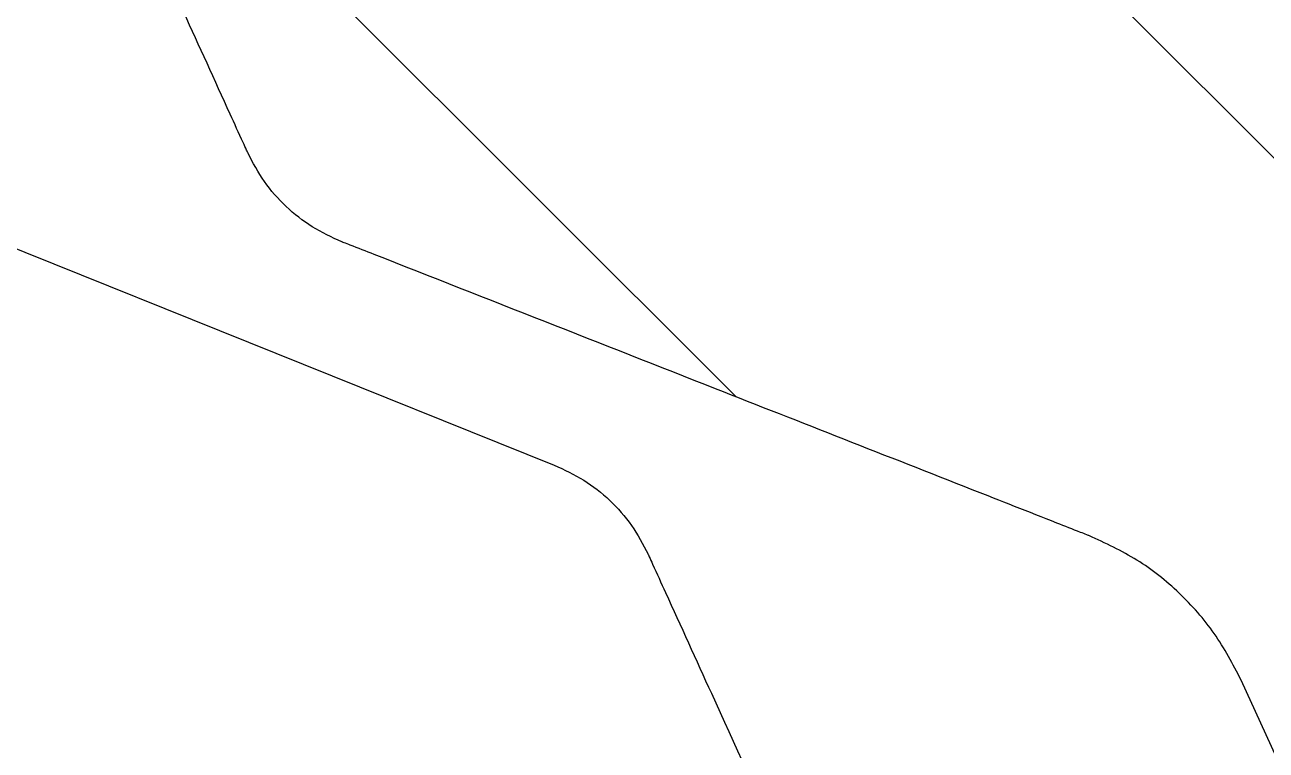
# Model space of a CAD drawing. Extents: x 1076 to 1148, y 508 to 635.
# Drawn here: x 1111.732 to 1116.004, y 550.965 to 553.459 of the extents above; entities that cross this region are included whole.
import ezdxf

# ---------------------------------------------------------------- set-up
doc = ezdxf.new("R2010")
doc.units = 0
doc.header["$MEASUREMENT"] = 0
doc.layers.add('1', color=4, linetype='Continuous')

# ---------------------------------------------------------------- blocks, each defined once
blk = doc.blocks.new('2026 TX')
at = {"layer": '1', "color": 3}
for p, q in [((38.4181, 32.386), (36.0351, 34.7653)), ((39.4253, 34.0492), (42.0251, 31.4542)), ((35.212, 33.1884), (37.7913, 32.1516)), ((41.5643, 28.3374), (40.1559, 31.4115))]:
    blk.add_line(p, q, dxfattribs=at)
for points, knots in [([(36.7367, 33.226), (36.7367, 33.226), (36.7367, 33.226), (36.7367, 33.226), (36.7367, 33.226), (36.7367, 33.226), (36.7366, 33.2262), (36.7363, 33.2269), (36.735, 33.2298), (36.7298, 33.2412), (36.7099, 33.2847), (36.638, 33.4426), (36.4086, 33.9458), (35.9797, 34.8869), (35.589, 35.7439), (35.3558, 36.2558), (35.3359, 36.2992), (35.3307, 36.3106), (35.3294, 36.3135), (35.3291, 36.3143), (35.329, 36.3144), (35.329, 36.3145), (35.329, 36.3145), (35.329, 36.3145), (35.329, 36.3145), (35.329, 36.3145)], [0, 0, 0, 0, 0, 0.000001, 0.000003, 0.000011, 0.000046, 0.000182, 0.000725, 0.002869, 0.01123, 0.042969, 0.15625, 0.5, 0.957031, 0.98877, 0.997131, 0.999275, 0.999818, 0.999954, 0.999989, 0.999997, 0.999999, 1, 1, 1, 1, 1]), ([(37.0608, 32.9194), (37.0259, 32.9354), (36.9565, 32.9671), (36.8668, 33.0389), (36.7901, 33.1244), (36.7546, 33.192), (36.7367, 33.226)], [0, 0, 0, 0, 0.250931, 0.499931, 0.74895, 1, 1, 1, 1]), ([(39.6319, 31.909), (39.6319, 31.909), (39.6319, 31.909), (39.6319, 31.909), (39.6319, 31.909), (39.6319, 31.909), (39.6317, 31.909), (39.6311, 31.9093), (39.6287, 31.9102), (39.6192, 31.914), (39.583, 31.9282), (39.4516, 31.9798), (39.0327, 32.1445), (38.2493, 32.4524), (37.5357, 32.7328), (37.1097, 32.9002), (37.0735, 32.9145), (37.064, 32.9182), (37.0616, 32.9191), (37.061, 32.9194), (37.0608, 32.9194), (37.0608, 32.9194), (37.0608, 32.9194), (37.0608, 32.9194), (37.0608, 32.9194), (37.0608, 32.9194)], [0, 0, 0, 0, 0, 0.000001, 0.000003, 0.000011, 0.000046, 0.000182, 0.000725, 0.002869, 0.01123, 0.042969, 0.15625, 0.5, 0.957031, 0.98877, 0.997131, 0.999275, 0.999818, 0.999954, 0.999989, 0.999997, 0.999999, 1, 1, 1, 1, 1]), ([(37.7913, 32.1516), (37.8261, 32.1357), (37.8954, 32.104), (37.9848, 32.0322), (38.0612, 31.9467), (38.0966, 31.8792), (38.1144, 31.8453)], [0, 0, 0, 0, 0.250875, 0.499872, 0.748934, 1, 1, 1, 1]), ([(40.1559, 31.4115), (40.1271, 31.4665), (40.0696, 31.5761), (39.9457, 31.7149), (39.8007, 31.8316), (39.6883, 31.8831), (39.6319, 31.909)], [0, 0, 0, 0, 0.2511144, 0.5001738, 0.7491256, 1, 1, 1, 1]), ([(38.1144, 31.8453), (38.1144, 31.8453), (38.1144, 31.8453), (38.1144, 31.8453), (38.1144, 31.8453), (38.1144, 31.8453), (38.1145, 31.8451), (38.1149, 31.8444), (38.1162, 31.8415), (38.1213, 31.8302), (38.141, 31.7871), (38.2123, 31.6304), (38.4397, 31.1313), (38.8649, 30.1978), (39.2521, 29.3477), (39.4834, 28.84), (39.503, 28.7969), (39.5082, 28.7856), (39.5095, 28.7827), (39.5098, 28.782), (39.5099, 28.7818), (39.5099, 28.7817), (39.5099, 28.7817), (39.5099, 28.7817), (39.5099, 28.7817), (39.5099, 28.7817)], [0, 0, 0, 0, 0, 0.000001, 0.000003, 0.000011, 0.000046, 0.000182, 0.000725, 0.002869, 0.01123, 0.042969, 0.15625, 0.5, 0.957031, 0.98877, 0.997131, 0.999275, 0.999818, 0.999954, 0.999989, 0.999997, 0.999999, 1, 1, 1, 1, 1])]:
    blk.add_open_spline(points, degree=3, knots=knots, dxfattribs=at)

msp = doc.modelspace()

# ---------------------------------------------------------------- block references
at = {"layer": '1'}
msp.add_blockref('2026 TX', (1075.7625, 519.7937), dxfattribs=at)

doc.saveas('drawing.dxf')
